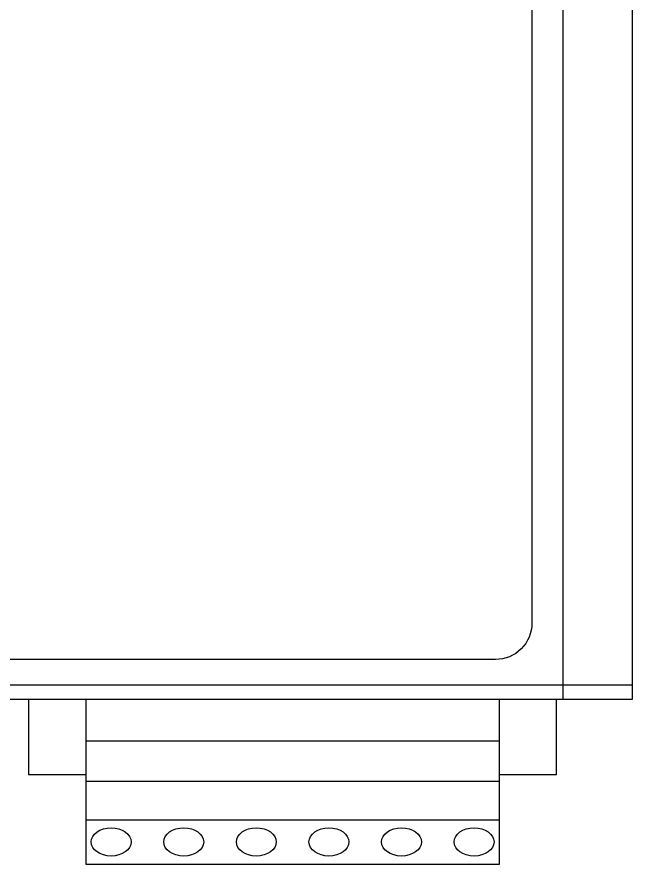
# Model space of a CAD drawing. Extents: x 1 to 47, y 1 to 35.
# Drawn here: x 42.24 to 44.782, y 19.563 to 23.064 of the extents above; entities that cross this region are included whole.
import ezdxf

# ---------------------------------------------------------------- set-up
doc = ezdxf.new("R2010")
doc.units = 0
doc.header["$MEASUREMENT"] = 0
for name, color, linetype in [('10_00______DWG_', 7, 'CONTINUOUS'), ('9_02__1__21_UNIVERSAL_BINA', 7, 'CONTINUOUS'), ('9_03__2__42_UNIVERSAL_BINA', 7, 'CONTINUOUS'), ('9_04__3__63_UNIVERSAL_BINA', 7, 'CONTINUOUS'), ('9_05__4__84_UNIVERSAL_BINA', 7, 'CONTINUOUS'), ('9_06__5__21_UNIVERSAL_BINA', 7, 'CONTINUOUS'), ('9_07__6__21_UNIVERSAL_BINA', 7, 'CONTINUOUS'), ('9_08__7__21_UNIVERSAL_BINA', 7, 'CONTINUOUS'), ('9_09__8__42_UNIVERSAL_BINA', 7, 'CONTINUOUS'), ('9_10__9__42_UNIVERSAL_BINA', 7, 'CONTINUOUS'), ('9_11__A__63_UNIVERSAL_BINA', 7, 'CONTINUOUS'), ('9_12__B__12_ELECTROMECHANI', 7, 'CONTINUOUS'), ('9_13__C__24_ELECTROMECHANI', 7, 'CONTINUOUS'), ('9_14__D__36_ELECTROMECHANI', 7, 'CONTINUOUS'), ('9_15__E__48_ELECTROMECHANI', 7, 'CONTINUOUS')]:
    doc.layers.add(name, color=color, linetype=linetype)

msp = doc.modelspace()

# ---------------------------------------------------------------- linework, layer by layer
at = {"layer": '10_00______DWG_'}
for points in [[(39.6244, 25.3592), (44.7822, 25.3592), (44.7822, 20.2432), (39.6326, 20.2432)], [(44.4968, 25.3592), (44.4968, 20.2432)], [(44.7822, 20.3032), (39.665, 20.3032)], [(42.2884, 20.2432), (42.2884, 19.9332), (42.5244, 19.9332)], [(42.5244, 20.2432), (42.5244, 19.5632), (44.2344, 19.5632), (44.2344, 20.2432)], [(44.2344, 19.9332), (44.4704, 19.9332), (44.4704, 20.2432)], [(42.5244, 20.0722), (44.2344, 20.0722)], [(42.5244, 19.9062), (44.2344, 19.9062)], [(42.5244, 19.7462), (44.2344, 19.7462)]]:
    msp.add_lwpolyline(points, dxfattribs=at)
for centre in [(42.6294, 19.6547), (42.9294, 19.6547), (43.2294, 19.6547), (43.5294, 19.6547), (43.8294, 19.6547), (44.1294, 19.6547)]:
    msp.add_ellipse(centre, major_axis=(0.0825, 0), ratio=0.707107, dxfattribs=at)
at = {"layer": '9_02__1__21_UNIVERSAL_BINA'}
msp.add_lwpolyline([(39.9527, 24.8586), (44.2181, 24.8586, -0.414214), (44.3681, 24.7086), (44.3681, 20.5586, -0.414214), (44.2181, 20.4086), (39.9527, 20.4086, -0.414214), (39.8027, 20.5586), (39.8027, 24.7086, -0.414214)], format="xyb", close=True, dxfattribs=at)
at = {"layer": '9_03__2__42_UNIVERSAL_BINA'}
msp.add_lwpolyline([(39.9527, 24.8586), (44.2181, 24.8586, -0.414214), (44.3681, 24.7086), (44.3681, 20.5586, -0.414214), (44.2181, 20.4086), (39.9527, 20.4086, -0.414214), (39.8027, 20.5586), (39.8027, 24.7086, -0.414214)], format="xyb", close=True, dxfattribs=at)
at = {"layer": '9_04__3__63_UNIVERSAL_BINA'}
msp.add_lwpolyline([(39.9527, 24.8586), (44.2181, 24.8586, -0.414214), (44.3681, 24.7086), (44.3681, 20.5586, -0.414214), (44.2181, 20.4086), (39.9527, 20.4086, -0.414214), (39.8027, 20.5586), (39.8027, 24.7086, -0.414214)], format="xyb", close=True, dxfattribs=at)
at = {"layer": '9_05__4__84_UNIVERSAL_BINA'}
msp.add_lwpolyline([(39.9527, 24.8586), (44.2181, 24.8586, -0.414214), (44.3681, 24.7086), (44.3681, 20.5586, -0.414214), (44.2181, 20.4086), (39.9527, 20.4086, -0.414214), (39.8027, 20.5586), (39.8027, 24.7086, -0.414214)], format="xyb", close=True, dxfattribs=at)
at = {"layer": '9_06__5__21_UNIVERSAL_BINA'}
msp.add_lwpolyline([(39.9527, 24.8586), (44.2181, 24.8586, -0.414214), (44.3681, 24.7086), (44.3681, 20.5586, -0.414214), (44.2181, 20.4086), (39.9527, 20.4086, -0.414214), (39.8027, 20.5586), (39.8027, 24.7086, -0.414214)], format="xyb", close=True, dxfattribs=at)
at = {"layer": '9_07__6__21_UNIVERSAL_BINA'}
msp.add_lwpolyline([(39.9527, 24.8586), (44.2181, 24.8586, -0.414214), (44.3681, 24.7086), (44.3681, 20.5586, -0.414214), (44.2181, 20.4086), (39.9527, 20.4086, -0.414214), (39.8027, 20.5586), (39.8027, 24.7086, -0.414214)], format="xyb", close=True, dxfattribs=at)
at = {"layer": '9_08__7__21_UNIVERSAL_BINA'}
msp.add_lwpolyline([(39.9527, 24.8586), (44.2181, 24.8586, -0.414214), (44.3681, 24.7086), (44.3681, 20.5586, -0.414214), (44.2181, 20.4086), (39.9527, 20.4086, -0.414214), (39.8027, 20.5586), (39.8027, 24.7086, -0.414214)], format="xyb", close=True, dxfattribs=at)
at = {"layer": '9_09__8__42_UNIVERSAL_BINA'}
msp.add_lwpolyline([(39.9527, 24.8586), (44.2181, 24.8586, -0.414214), (44.3681, 24.7086), (44.3681, 20.5586, -0.414214), (44.2181, 20.4086), (39.9527, 20.4086, -0.414214), (39.8027, 20.5586), (39.8027, 24.7086, -0.414214)], format="xyb", close=True, dxfattribs=at)
at = {"layer": '9_10__9__42_UNIVERSAL_BINA'}
msp.add_lwpolyline([(39.9527, 24.8586), (44.2181, 24.8586, -0.414214), (44.3681, 24.7086), (44.3681, 20.5586, -0.414214), (44.2181, 20.4086), (39.9527, 20.4086, -0.414214), (39.8027, 20.5586), (39.8027, 24.7086, -0.414214)], format="xyb", close=True, dxfattribs=at)
at = {"layer": '9_11__A__63_UNIVERSAL_BINA'}
msp.add_lwpolyline([(39.9527, 24.8586), (44.2181, 24.8586, -0.414214), (44.3681, 24.7086), (44.3681, 20.5586, -0.414214), (44.2181, 20.4086), (39.9527, 20.4086, -0.414214), (39.8027, 20.5586), (39.8027, 24.7086, -0.414214)], format="xyb", close=True, dxfattribs=at)
at = {"layer": '9_12__B__12_ELECTROMECHANI'}
msp.add_lwpolyline([(39.9527, 24.8586), (44.2181, 24.8586, -0.414214), (44.3681, 24.7086), (44.3681, 20.5586, -0.414214), (44.2181, 20.4086), (39.9527, 20.4086, -0.414214), (39.8027, 20.5586), (39.8027, 24.7086, -0.414214)], format="xyb", close=True, dxfattribs=at)
at = {"layer": '9_13__C__24_ELECTROMECHANI'}
msp.add_lwpolyline([(39.9527, 24.8586), (44.2181, 24.8586, -0.414214), (44.3681, 24.7086), (44.3681, 20.5586, -0.414214), (44.2181, 20.4086), (39.9527, 20.4086, -0.414214), (39.8027, 20.5586), (39.8027, 24.7086, -0.414214)], format="xyb", close=True, dxfattribs=at)
at = {"layer": '9_14__D__36_ELECTROMECHANI'}
msp.add_lwpolyline([(39.9527, 24.8586), (44.2181, 24.8586, -0.414214), (44.3681, 24.7086), (44.3681, 20.5586, -0.414214), (44.2181, 20.4086), (39.9527, 20.4086, -0.414214), (39.8027, 20.5586), (39.8027, 24.7086, -0.414214)], format="xyb", close=True, dxfattribs=at)
at = {"layer": '9_15__E__48_ELECTROMECHANI'}
msp.add_lwpolyline([(39.9527, 24.8586), (44.2181, 24.8586, -0.414214), (44.3681, 24.7086), (44.3681, 20.5586, -0.414214), (44.2181, 20.4086), (39.9527, 20.4086, -0.414214), (39.8027, 20.5586), (39.8027, 24.7086, -0.414214)], format="xyb", close=True, dxfattribs=at)

doc.saveas('drawing.dxf')
